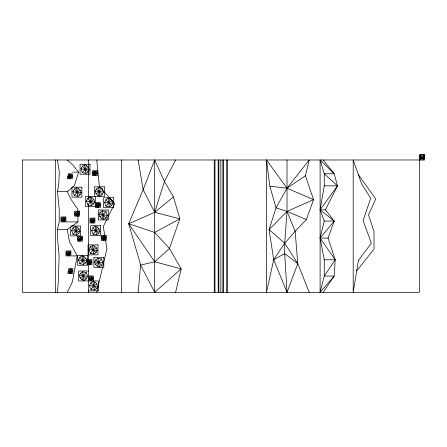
<?xml version="1.0" encoding="UTF-8"?>
<svg xmlns="http://www.w3.org/2000/svg" width="447" height="447" viewBox="0 0 447 447"><rect width="100%" height="100%" fill="white"/><g stroke="black" fill="none" stroke-linecap="round" stroke-linejoin="round"><path stroke-width="0.67" d="M63.161 221.556L63.636 217.41L64.949 218.114L65.664 219.231L64.418 221.136L63.161 221.556L62.139 221.019L61.379 219.935L61.692 218.142L63.636 217.41M69.62 178.392L70.101 174.252L71.408 174.956L72.123 176.068L70.877 177.973L69.62 178.392L68.598 177.861L67.838 176.772L68.151 174.978L70.101 174.252M68.151 255.555L68.626 251.415L69.939 252.119L70.654 253.231L69.408 255.136L68.151 255.555L67.123 255.025L66.368 253.935L66.681 252.142L68.626 251.415M70.129 273.201L70.604 269.06L71.917 269.764L72.632 270.876L71.386 272.782L70.129 273.201L69.101 272.664L68.346 271.58L68.659 269.787L70.604 269.06M76.811 215.767L77.286 211.627L78.594 212.331L79.309 213.442L78.063 215.348L76.811 215.767L75.783 215.23L75.029 214.147L75.336 212.353L77.286 211.627M79.717 240.872L80.192 236.726L81.499 237.435L82.214 238.547L80.968 240.452L79.717 240.872L78.689 240.335L77.934 239.251L78.242 237.458L80.192 236.726M89.182 264.389L89.657 260.249L90.965 260.953L91.68 262.065L90.434 263.97L89.182 264.389L88.154 263.859L87.4 262.769L87.707 260.975L89.657 260.249M92.155 222.684L92.63 218.538L93.943 219.248L94.658 220.36L93.412 222.265L92.155 222.684L91.127 222.148L90.372 221.064L90.685 219.27L92.63 218.538M94.596 175.341L95.071 171.195L96.384 171.899L97.1 173.017L95.854 174.922L94.596 175.341L93.568 174.805L92.814 173.721L93.127 171.927L95.071 171.195M90.735 280.576L91.21 276.436L92.523 277.14L93.239 278.252L91.993 280.157L90.735 280.576L89.707 280.046L88.953 278.956L89.266 277.162L91.21 276.436M97.608 207.235L98.083 203.094L99.396 203.798L100.111 204.91L98.865 206.816L97.608 207.235L96.586 206.704L95.826 205.614L96.139 203.821L98.083 203.094M103.475 240.073L103.955 235.932L105.263 236.636L105.978 237.748L104.732 239.653L103.475 240.073L102.452 239.542L101.692 238.452L102.005 236.659L103.955 235.932M325.399 209.833L337.513 185.863L334.205 173.771L320.102 159.981L324.254 173.771L324.254 185.863L320.102 209.833L325.399 209.833L334.205 221.064L328.048 238.078L335.194 259.791L334.205 276.05L323.187 292.316M287.019 292.316L273.704 259.685L269.088 229.596L276.022 207.849L287.019 188.209L309.235 159.981L305.402 175.732L313.565 199.641L287.019 211.397L284.705 243.252L284.705 253.65L287.019 292.316L297.786 263.629L295.137 231.25L287.019 211.397L287.019 159.981M57.439 292.316L58.272 282.051L59.11 255.919L57.792 241.598L57.439 229.523L59.222 221.913L59.222 209.341L57.439 191.623L58.641 185.499L59.334 172.101L57.439 159.981M138.145 292.316L140.66 265.093L128.708 223.757L143.135 189.623L154.684 159.981L164.435 181.482L173.442 196.909L179.845 218.823L169.463 248.487L154.684 261.786L140.66 265.093L154.684 292.316L181.164 268.859L169.463 248.487L154.684 232.44L128.708 223.757L154.684 212.336L173.442 196.909M77.918 214.929L77.918 221.913L67.329 229.523L69.453 241.598L77.258 255.919L72.297 282.051L67.329 292.316M273.704 259.685L266.507 292.316L266.507 159.981L287.019 188.209L313.565 199.641L306.363 219.555L295.137 231.25L284.705 243.252L273.704 259.685L284.705 253.65L297.786 263.629L309.235 292.316M96.787 292.316L106.917 248.599L105.269 238.542M175.632 292.316L181.164 268.859L154.684 261.786L128.708 223.757M320.102 209.833L334.205 221.064L320.102 238.078L335.194 259.791L324.254 276.05L334.205 276.05L320.102 292.316L324.254 276.05L324.254 259.791L320.102 238.078L324.254 221.064L320.102 209.833L337.513 185.863L324.254 173.771L334.205 173.771L323.187 159.981M67.329 159.981L72.956 165.155L78.583 172.101L74.481 185.499L67.329 191.623L57.439 191.623M154.684 232.44L179.845 218.823L154.684 212.336L164.435 181.482L175.632 159.981M74.342 195.624L76.923 192.489L78.376 188.383L76.521 187.679L74.291 189.109L72.883 191.729L74.342 195.624L77.923 196.244L80.097 194.736L81.17 192.679L80.326 190.171L78.376 188.383M82.438 172.732L85.025 169.597L86.472 165.491L84.617 164.787L82.393 166.211L80.98 168.837L82.438 172.732L86.025 173.352L88.199 171.838L89.266 169.787L88.428 167.279L86.472 165.491M73.057 234.39L75.644 231.261L77.091 227.154L75.236 226.445L73.012 227.875L71.598 230.496L73.057 234.39L76.644 235.01L78.817 233.502L79.884 231.445L79.046 228.937L77.091 227.154M87.824 204.922L90.411 201.793L91.858 197.686L90.003 196.976L87.774 198.407L86.366 201.027L87.824 204.922L91.411 205.542L93.585 204.033L94.652 201.977L93.814 199.468L91.858 197.686M97.954 195.501L99.407 191.394L101.994 188.265L98.407 187.639L96.234 189.154L95.161 191.204L96.004 193.719L97.954 195.501L99.81 196.205L102.039 194.78L103.453 192.154L101.994 188.265M79.929 263.764L82.516 260.635L83.963 256.528L82.108 255.818L79.884 257.248L78.471 259.869L79.929 263.764L83.516 264.389L85.69 262.875L86.757 260.825L85.919 258.31L83.963 256.528M93.043 234.15L95.63 231.021L97.077 226.914L95.222 226.204L92.993 227.635L91.585 230.255L93.043 234.15L96.63 234.77L98.798 233.261L99.871 231.205L99.033 228.696L97.077 226.914M101.827 218.734L103.274 214.627L105.861 211.498L102.274 210.872L100.1 212.386L99.033 214.443L99.871 216.951L101.827 218.734L103.682 219.443L105.911 218.013L107.319 215.393L105.861 211.498M106.028 206.19L108.61 203.061L110.063 198.954L108.208 198.25L105.978 199.675L104.57 202.301L106.028 206.19L109.61 206.816L111.784 205.302L112.856 203.251L112.013 200.737L110.063 198.954M82.108 279.749L83.555 275.643L86.142 272.508L82.555 271.888L80.382 273.396L79.315 275.453L80.153 277.961L82.108 279.749L83.963 280.453L86.193 279.023L87.601 276.402L86.142 272.508M90.417 253.348L93.004 250.219L94.451 246.113L92.596 245.403L90.367 246.833L88.959 249.454L90.417 253.348L94.004 253.969L96.178 252.46L97.245 250.404L96.407 247.895L94.451 246.113M97.39 266.2L98.837 262.098L101.424 258.964L97.837 258.344L95.664 259.852L94.596 261.908L95.434 264.417L97.39 266.2L99.245 266.909L101.475 265.479L102.883 262.858L101.424 258.964M90.892 289.365L93.479 286.236L94.926 282.13L93.071 281.426L90.847 282.85L89.434 285.477L90.892 289.365L94.479 289.991L96.653 288.477L97.72 286.426L96.882 283.918L94.926 282.13M68.598 177.861L69.715 176.274L71.408 174.956M93.568 174.805L94.691 173.218L96.384 171.899M62.139 221.019L63.256 219.432L64.949 218.114M75.783 215.23L76.906 213.649L78.594 212.331M96.586 206.704L97.703 205.117L99.396 203.798M67.123 255.025L68.246 253.438L69.939 252.119M91.127 222.148L92.25 220.561L93.943 219.248M78.689 240.335L79.812 238.748L81.499 237.435M69.101 272.664L70.224 271.083L71.917 269.764M102.452 239.542L103.57 237.955L105.263 236.636M88.154 263.859L89.277 262.272L90.965 260.953M89.707 280.046L90.83 278.459L92.523 277.14M356.717 270.848L374.022 249.113L374.022 231.58L368.512 214.934L375.737 198.96L358.388 174.693M306.363 219.555L287.019 211.397L269.088 229.596L284.705 243.252L297.786 263.629M80.98 168.837L85.025 169.597L88.428 167.279M72.883 191.729L76.923 192.489L80.326 190.171M96.004 193.719L99.407 191.394L103.453 192.154M86.366 201.027L90.411 201.793L93.814 199.468M104.57 202.301L108.61 203.061L112.013 200.737M71.598 230.496L75.644 231.261L79.046 228.937M99.871 216.951L103.274 214.627L107.319 215.393M91.585 230.255L95.63 231.021L99.033 228.696M88.959 249.454L93.004 250.219L96.407 247.895M78.471 259.869L82.516 260.635L85.919 258.31M95.434 264.417L98.837 262.098L102.883 262.858M80.153 277.961L83.555 275.643L87.601 276.402M89.434 285.477L93.479 286.236L96.882 283.918M305.402 175.732L287.019 188.209L269.865 186.209L266.507 159.981M67.838 176.772L72.123 176.068M92.814 173.721L97.1 173.017M95.826 205.614L100.111 204.91M75.029 214.147L79.309 213.442M61.379 219.935L65.664 219.231M90.372 221.064L94.658 220.36M77.934 239.251L82.214 238.547M101.692 238.452L105.978 237.748M66.368 253.935L70.654 253.231M87.4 262.769L91.68 262.065M68.346 271.58L72.632 270.876M88.953 278.956L93.239 278.252M419.359 156.009L424.65 156.009M419.359 157.333L424.65 157.333M419.359 158.657L424.65 158.657M72.565 172.101L78.583 172.101M68.022 173.794L72.364 173.794L72.364 178.755L67.402 178.755L67.402 176.895M324.254 185.863L337.513 185.863M95.39 202.636L100.351 202.636L100.351 207.598L95.39 207.598L95.373 196.49L85.45 196.49L85.45 206.419L95.373 206.419M324.254 221.064L334.205 221.064M66.251 221.913L77.918 221.913M71.347 225.958L80.605 225.958L80.605 235.887L70.682 235.887L70.682 226.623M57.439 229.523L67.329 229.523M320.102 238.078L328.048 238.078M71.581 255.919L77.258 255.919M324.254 259.791L335.194 259.791M68.531 268.597L72.872 268.597L72.872 273.564L67.91 273.564L67.91 271.703M88.517 271.011L78.594 271.011L78.594 280.94L98.441 280.94L98.441 290.863L88.517 290.863M88.517 275.978L93.479 275.978L93.479 280.94M82.393 166.211L85.025 169.597L89.266 169.787M95.161 191.204L99.407 191.394L102.039 194.78M74.291 189.109L76.923 192.489L81.17 192.679M87.774 198.407L90.411 201.793L94.652 201.977M105.978 199.675L108.61 203.061L112.856 203.251M99.033 214.443L103.274 214.627L105.911 218.013M92.993 227.635L95.63 231.021L99.871 231.205M73.012 227.875L75.644 231.261L79.884 231.445M90.367 246.833L93.004 250.219L97.245 250.404M79.884 257.248L82.516 260.635L86.757 260.825M94.596 261.908L98.837 262.098L101.475 265.479M79.315 275.453L83.555 275.643L86.193 279.023M90.847 282.85L93.479 286.236L97.72 286.426M287.019 211.397L276.022 207.849L269.865 186.209M93.127 171.927L94.691 173.218L96.742 173.944M68.151 174.978L69.715 176.274L71.771 176.995M96.139 203.821L97.703 205.117L99.759 205.838M75.336 212.353L76.906 213.649L78.957 214.37M90.685 219.27L92.25 220.561L94.3 221.287M61.692 218.142L63.256 219.432L65.312 220.159M102.005 236.659L103.57 237.955L105.626 238.676M78.242 237.458L79.812 238.748L81.862 239.475M66.681 252.142L68.246 253.438L70.302 254.159M87.707 260.975L89.277 262.272L91.328 262.992M68.659 269.787L70.224 271.083L72.28 271.804M89.266 277.162L90.83 278.459L92.887 279.179M84.617 164.787L85.025 169.597L88.199 171.838M96.234 189.154L99.407 191.394L99.81 196.205M108.208 198.25L108.61 203.061L111.784 205.302M90.003 196.976L90.411 201.793L93.585 204.033M76.521 187.679L76.923 192.489L80.097 194.736M100.1 212.386L103.274 214.627L103.682 219.443M95.222 226.204L95.63 231.021L98.798 233.261M75.236 226.445L75.644 231.261L78.817 233.502M92.596 245.403L93.004 250.219L96.178 252.46M95.664 259.852L98.837 262.098L99.245 266.909M82.108 255.818L82.516 260.635L85.69 262.875M80.382 273.396L83.555 275.643L83.963 280.453M93.071 281.426L93.479 286.236L96.653 288.477M100.804 188.276L99.407 186.768L96.787 159.981M102.207 189.791L114.806 203.379L103.291 226.473L104.939 236.53M94.691 173.218L95.854 174.922M97.703 205.117L98.865 206.816M69.715 176.274L70.877 177.973M92.25 220.561L93.412 222.265M103.57 237.955L104.732 239.653M76.906 213.649L78.063 215.348M79.812 238.748L80.968 240.452M63.256 219.432L64.418 221.136M89.277 262.272L90.434 263.97M90.83 278.459L91.993 280.157M68.246 253.438L69.408 255.136M70.224 271.083L71.386 272.782M154.684 212.336L143.135 189.623L138.145 159.981M67.329 191.623L70.794 199.071L77.918 209.341L77.918 212.135M108.61 203.061L109.61 206.816M98.407 187.639L99.407 191.394M102.274 210.872L103.274 214.627M85.025 169.597L86.025 173.352M90.411 201.793L91.411 205.542M95.63 231.021L96.63 234.77M97.837 258.344L98.837 262.098M93.004 250.219L94.004 253.969M76.923 192.489L77.923 196.244M93.479 286.236L94.479 289.991M75.644 231.261L76.644 235.01M82.516 260.635L83.516 264.389M82.555 271.888L83.555 275.643M423.326 154.684L423.326 159.981M422.002 154.684L422.002 159.981M420.677 154.684L420.677 159.981M320.102 159.981L320.102 292.316M227.473 159.981L227.473 292.316M226.718 159.981L226.718 292.316M223.5 159.981L223.5 292.316M222.841 159.981L222.841 292.316M220.852 159.981L220.852 292.316M218.868 159.981L218.868 292.316M218.209 159.981L218.209 292.316M214.99 159.981L214.99 292.316M214.236 159.981L214.236 292.316M154.684 159.981L154.684 292.316M121.601 159.981L121.601 292.316M88.517 159.981L88.517 168.335M88.517 170.424L88.517 198.289M88.517 205.251L88.517 260.97M88.517 263.758L88.517 292.316M55.434 159.981L55.434 292.316M358.433 260.422L353.191 292.316L353.191 159.981L361.562 183.689L370.692 198.267L363.104 220.5L371.323 243.207L358.433 260.422M424.65 154.684L419.359 154.684L419.359 292.316L22.35 292.316L22.35 159.981L424.65 159.981L424.65 154.684M89.987 164.3L80.063 164.3L80.063 174.224L89.987 174.224L89.987 164.3M97.34 170.737L92.378 170.737L92.378 175.699L97.34 175.699L97.34 170.737M104.369 186.768L94.44 186.768L94.44 196.691L104.369 196.691L104.369 186.768M81.89 187.192L71.961 187.192L71.961 197.121L81.89 197.121L81.89 187.192M113.577 197.764L103.648 197.764L103.648 207.687L113.577 207.687L113.577 197.764M108.235 210.001L98.312 210.001L98.312 219.93L108.235 219.93L108.235 210.001M79.555 211.163L74.593 211.163L74.593 216.13L79.555 216.13L79.555 211.163M65.905 216.951L60.943 216.951L60.943 221.913L65.905 221.913L65.905 216.951M94.898 218.08L89.936 218.08L89.936 223.042L94.898 223.042L94.898 218.08M100.592 225.718L90.668 225.718L90.668 235.647L100.592 235.647L100.592 225.718M106.218 235.474L101.257 235.474L101.257 240.436L106.218 240.436L106.218 235.474M82.46 236.267L77.493 236.267L77.493 241.229L82.46 241.229L82.46 236.267M97.966 244.917L88.042 244.917L88.042 254.846L97.966 254.846L97.966 244.917M70.894 250.957L65.932 250.957L65.932 255.919L70.894 255.919L70.894 250.957M87.478 255.332L77.555 255.332L77.555 265.261L87.478 265.261L87.478 255.332M103.799 257.466L93.876 257.466L93.876 267.395L103.799 267.395L103.799 257.466M91.926 259.791L86.964 259.791L86.964 264.753L91.926 264.753L91.926 259.791"/></g></svg>
